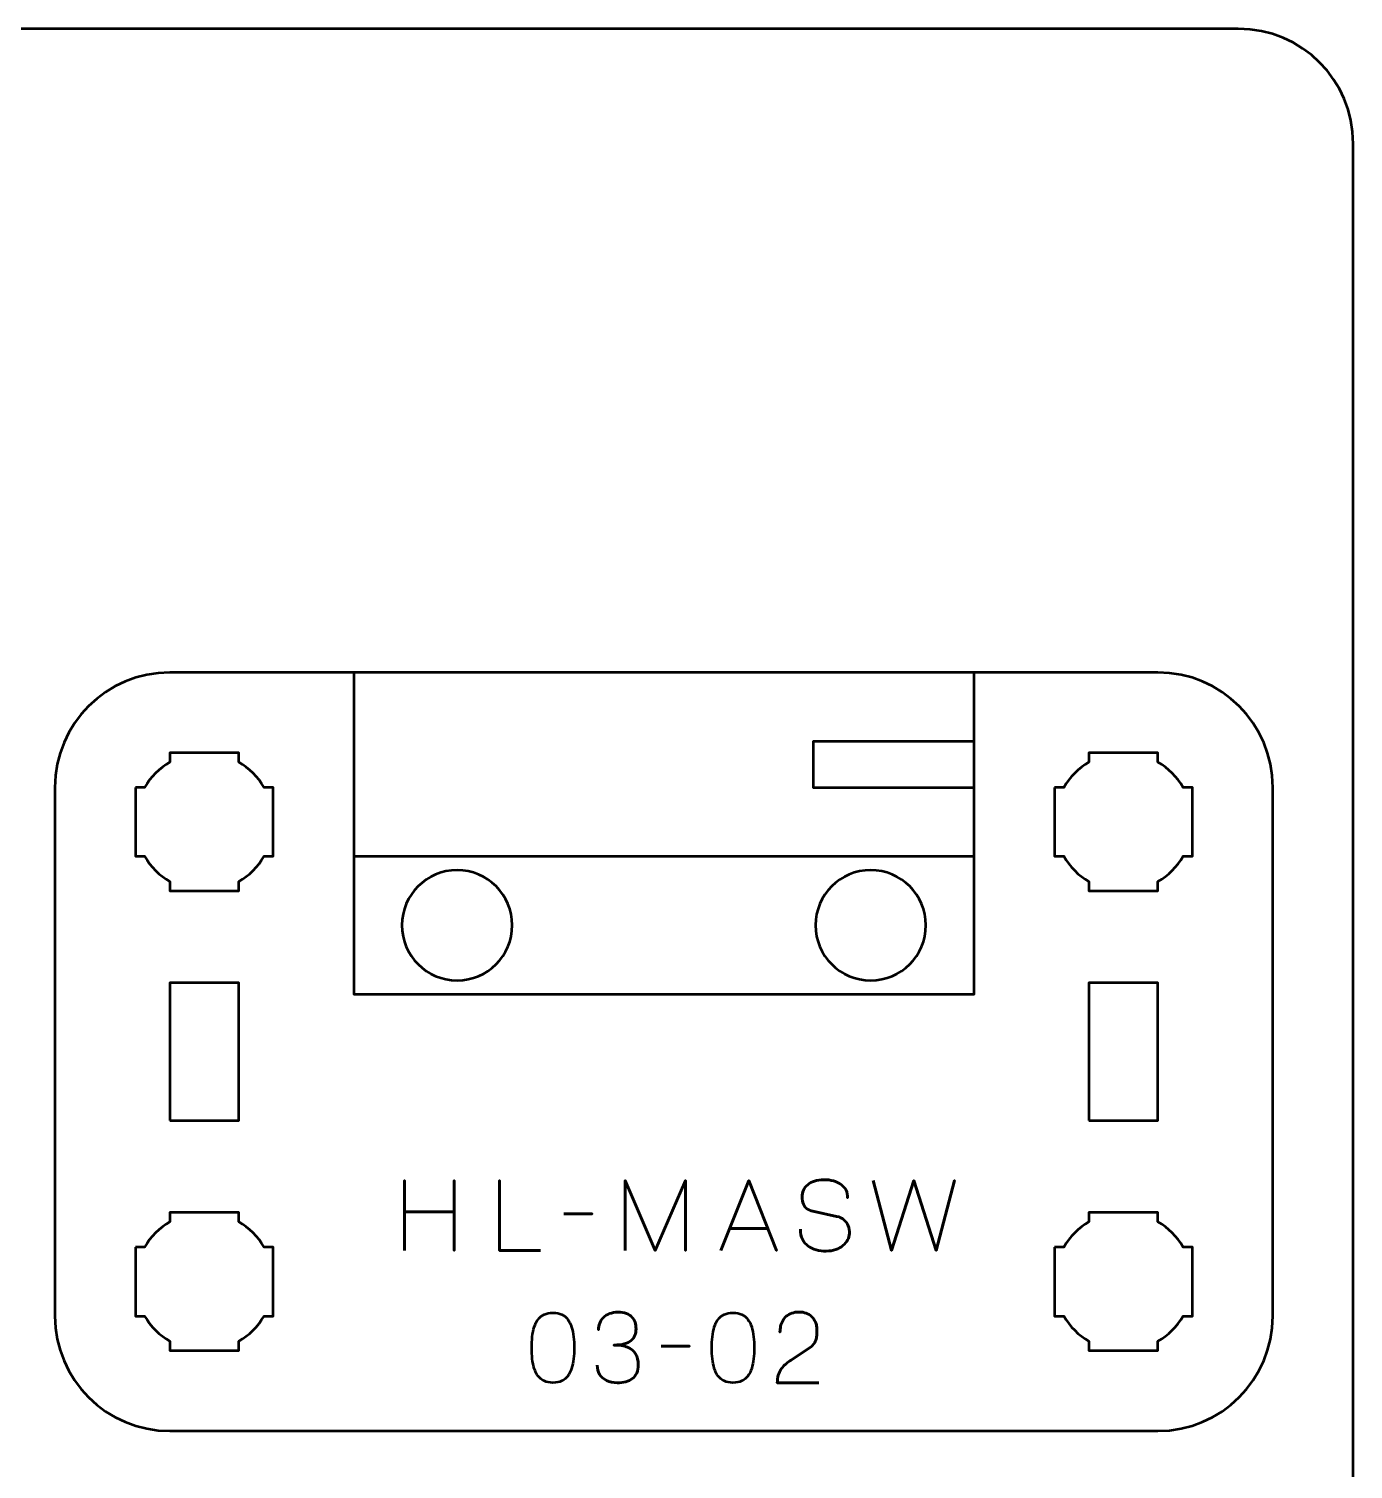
# Model space of a CAD drawing. Header units: centimetres. Extents: x -21 to 0, y -29.7 to 0.
# Drawn here: x -5.76 to 0, y -6.27 to 0 of the extents above; entities that cross this region are included whole.
import ezdxf

# ---------------------------------------------------------------- set-up
doc = ezdxf.new("R2010")
doc.units = ezdxf.units.CM
doc.header["$MEASUREMENT"] = 0
doc.layers.add('Layer 1', color=7, linetype='Continuous')

msp = doc.modelspace()

# ---------------------------------------------------------------- linework, layer by layer
at = {"layer": 'Layer 1', "lineweight": 53}
for points in [[(-5.15, -4.75), (-4.85, -4.75), (-4.85, -4.15), (-5.15, -4.15), (-5.15, -4.75)], [(-1.15, -4.75), (-0.85, -4.75), (-0.85, -4.15), (-1.15, -4.15), (-1.15, -4.75)]]:
    msp.add_lwpolyline(points, close=True, dxfattribs=at)
at = {"layer": 'Layer 1', "color": 1, "lineweight": 53}
msp.add_open_spline([(-21.00003, -29.19995), (-21.00003, -29.19995), (-21.00003, -2.89992), (-21.00003, -2.89992), (-21.00003, -2.89992), (-21.00003, -2.81709), (-20.93286, -2.74992), (-20.85003, -2.74992), (-20.85003, -2.74992), (-20.7672, -2.74992), (-20.70003, -2.68275), (-20.70003, -2.59992), (-20.70003, -2.59992), (-20.70003, -2.51709), (-20.7672, -2.44992), (-20.85003, -2.44992), (-20.85003, -2.44992), (-20.93286, -2.44992), (-21.00003, -2.38275), (-21.00003, -2.29992), (-21.00003, -2.29992), (-21.00003, -2.21709), (-20.93286, -2.14992), (-20.85003, -2.14992), (-20.85003, -2.14992), (-20.7672, -2.14992), (-20.70003, -2.08275), (-20.70003, -1.99992), (-20.70003, -1.99992), (-20.70003, -1.91709), (-20.7672, -1.84992), (-20.85003, -1.84992), (-20.85003, -1.84992), (-20.93286, -1.84992), (-21.00003, -1.78275), (-21.00003, -1.69992), (-21.00003, -1.69992), (-21.00003, -1.61709), (-20.93286, -1.54992), (-20.85003, -1.54992), (-20.85003, -1.54992), (-20.7672, -1.54992), (-20.70003, -1.48275), (-20.70003, -1.39992), (-20.70003, -1.39992), (-20.70003, -1.31709), (-20.7672, -1.24992), (-20.85003, -1.24992), (-20.85003, -1.24992), (-20.93286, -1.24992), (-21.00003, -1.18275), (-21.00003, -1.09992), (-21.00003, -1.09992), (-21.00003, -1.09992), (-21.00003, -0.49992), (-21.00003, -0.49992), (-21.00003, -0.49992), (-21.00003, -0.22295), (-20.77694, 0.00004), (-20.49994, 0.00004), (-20.49994, 0.00004), (-20.49994, 0.00004), (-0.50008, 0.00004), (-0.50008, 0.00004), (-0.50008, 0.00004), (-0.22294, 0.00004), (0.00002, -0.22295), (0.00002, -0.49992), (0.00002, -0.49992), (0.00002, -0.49992), (0.00002, -29.19995), (0.00002, -29.19995), (0.00002, -29.19995), (0.00002, -29.47695), (-0.22294, -29.70004), (-0.50008, -29.70004), (-0.50008, -29.70004), (-0.50008, -29.70004), (-20.49994, -29.70004), (-20.49994, -29.70004), (-20.49994, -29.70004), (-20.77694, -29.70004), (-21.00003, -29.47695), (-21.00003, -29.19995)], degree=3, knots=[0, 0, 0, 0, 0.047619, 0.047619, 0.047619, 0.047619, 0.0952381, 0.0952381, 0.0952381, 0.0952381, 0.1428571, 0.1428571, 0.1428571, 0.1428571, 0.1904762, 0.1904762, 0.1904762, 0.1904762, 0.2380952, 0.2380952, 0.2380952, 0.2380952, 0.2857143, 0.2857143, 0.2857143, 0.2857143, 0.3333333, 0.3333333, 0.3333333, 0.3333333, 0.3809524, 0.3809524, 0.3809524, 0.3809524, 0.4285714, 0.4285714, 0.4285714, 0.4285714, 0.4761905, 0.4761905, 0.4761905, 0.4761905, 0.5238095, 0.5238095, 0.5238095, 0.5238095, 0.5714286, 0.5714286, 0.5714286, 0.5714286, 0.6190476, 0.6190476, 0.6190476, 0.6190476, 0.6666667, 0.6666667, 0.6666667, 0.6666667, 0.7142857, 0.7142857, 0.7142857, 0.7142857, 0.7619048, 0.7619048, 0.7619048, 0.7619048, 0.8095238, 0.8095238, 0.8095238, 0.8095238, 0.8571429, 0.8571429, 0.8571429, 0.8571429, 0.9047619, 0.9047619, 0.9047619, 0.9047619, 0.952381, 0.952381, 0.952381, 0.952381, 1, 1, 1, 1], dxfattribs=at)
at = {"layer": 'Layer 1', "color": 3, "lineweight": 53}
msp.add_open_spline([(-5.65, -5.6), (-5.65, -5.6), (-5.65, -3.3), (-5.65, -3.3), (-5.65, -3.3), (-5.65, -3.02391), (-5.42609, -2.8), (-5.15, -2.8), (-5.15, -2.8), (-5.15, -2.8), (-0.85, -2.8), (-0.85, -2.8), (-0.85, -2.8), (-0.57391, -2.8), (-0.35, -3.02391), (-0.35, -3.3), (-0.35, -3.3), (-0.35, -3.3), (-0.35, -5.6), (-0.35, -5.6), (-0.35, -5.6), (-0.35, -5.87609), (-0.57391, -6.1), (-0.85, -6.1), (-0.85, -6.1), (-0.85, -6.1), (-5.15, -6.1), (-5.15, -6.1), (-5.15, -6.1), (-5.42609, -6.1), (-5.65, -5.87609), (-5.65, -5.6)], degree=3, knots=[0, 0, 0, 0, 0.125, 0.125, 0.125, 0.125, 0.25, 0.25, 0.25, 0.25, 0.375, 0.375, 0.375, 0.375, 0.5, 0.5, 0.5, 0.5, 0.625, 0.625, 0.625, 0.625, 0.75, 0.75, 0.75, 0.75, 0.875, 0.875, 0.875, 0.875, 1, 1, 1, 1], dxfattribs=at)
at = {"layer": 'Layer 1', "color": 5, "lineweight": 53}
for points, knots in [([(-1.65, -2.8), (-1.65, -2.8), (-1.65, -4.2), (-1.65, -4.2), (-1.65, -4.2), (-1.65, -4.2), (-4.35, -4.2), (-4.35, -4.2), (-4.35, -4.2), (-4.35, -4.2), (-4.35, -2.8), (-4.35, -2.8), (-4.35, -2.8), (-4.35, -2.8), (-1.65, -2.8), (-1.65, -2.8)], [0, 0, 0, 0, 0.25, 0.25, 0.25, 0.25, 0.5, 0.5, 0.5, 0.5, 0.75, 0.75, 0.75, 0.75, 1, 1, 1, 1]), ([(-1.65, -2.8), (-1.65, -2.8), (-1.65, -3.6), (-1.65, -3.6), (-1.65, -3.6), (-1.65, -3.6), (-4.35, -3.6), (-4.35, -3.6), (-4.35, -3.6), (-4.35, -3.6), (-4.35, -2.8), (-4.35, -2.8), (-4.35, -2.8), (-4.35, -2.8), (-1.65, -2.8), (-1.65, -2.8)], [0, 0, 0, 0, 0.25, 0.25, 0.25, 0.25, 0.5, 0.5, 0.5, 0.5, 0.75, 0.75, 0.75, 0.75, 1, 1, 1, 1]), ([(-1.65, -3.1), (-1.65, -3.1), (-1.65, -3.3), (-1.65, -3.3), (-1.65, -3.3), (-1.65, -3.3), (-2.35, -3.3), (-2.35, -3.3), (-2.35, -3.3), (-2.35, -3.3), (-2.35, -3.1), (-2.35, -3.1), (-2.35, -3.1), (-2.35, -3.1), (-1.65, -3.1), (-1.65, -3.1)], [0, 0, 0, 0, 0.25, 0.25, 0.25, 0.25, 0.5, 0.5, 0.5, 0.5, 0.75, 0.75, 0.75, 0.75, 1, 1, 1, 1]), ([(-4.12817, -5.31494), (-4.12817, -5.31494), (-4.12817, -5.14603), (-4.12817, -5.14603), (-4.12817, -5.14603), (-4.12817, -5.14603), (-3.9127, -5.14603), (-3.9127, -5.14603), (-3.9127, -5.14603), (-3.9127, -5.14603), (-3.9127, -5.31494), (-3.9127, -5.31494), (-3.9127, -5.31494), (-3.9127, -5.31494), (-3.9127, -5.01014), (-3.9127, -5.01014), (-3.9127, -5.01014), (-3.9127, -5.01014), (-3.9127, -5.14603), (-3.9127, -5.14603), (-3.9127, -5.14603), (-3.9127, -5.14603), (-4.12817, -5.14603), (-4.12817, -5.14603), (-4.12817, -5.14603), (-4.12817, -5.14603), (-4.12817, -5.01014), (-4.12817, -5.01014), (-4.12817, -5.01014), (-4.12817, -5.01014), (-4.12817, -5.31494), (-4.12817, -5.31494)], [0, 0, 0, 0, 0.125, 0.125, 0.125, 0.125, 0.25, 0.25, 0.25, 0.25, 0.375, 0.375, 0.375, 0.375, 0.5, 0.5, 0.5, 0.5, 0.625, 0.625, 0.625, 0.625, 0.75, 0.75, 0.75, 0.75, 0.875, 0.875, 0.875, 0.875, 1, 1, 1, 1]), ([(-3.53678, -5.31494), (-3.53678, -5.31494), (-3.715, -5.31494), (-3.715, -5.31494), (-3.715, -5.31494), (-3.715, -5.31494), (-3.715, -5.00972), (-3.715, -5.00972), (-3.715, -5.00972), (-3.715, -5.00972), (-3.715, -5.31494), (-3.715, -5.31494), (-3.715, -5.31494), (-3.715, -5.31494), (-3.53678, -5.31494), (-3.53678, -5.31494)], [0, 0, 0, 0, 0.25, 0.25, 0.25, 0.25, 0.5, 0.5, 0.5, 0.5, 0.75, 0.75, 0.75, 0.75, 1, 1, 1, 1]), ([(-3.16891, -5.31494), (-3.16891, -5.31494), (-3.16891, -5.00972), (-3.16891, -5.00972), (-3.16891, -5.00972), (-3.16891, -5.00972), (-3.03768, -5.31494), (-3.03768, -5.31494), (-3.03768, -5.31494), (-3.03768, -5.31494), (-2.90602, -5.00972), (-2.90602, -5.00972), (-2.90602, -5.00972), (-2.90602, -5.00972), (-2.90602, -5.31494), (-2.90602, -5.31494), (-2.90602, -5.31494), (-2.90602, -5.31494), (-2.90602, -5.00972), (-2.90602, -5.00972), (-2.90602, -5.00972), (-2.90602, -5.00972), (-3.03768, -5.31494), (-3.03768, -5.31494), (-3.03768, -5.31494), (-3.03768, -5.31494), (-3.16891, -5.00972), (-3.16891, -5.00972), (-3.16891, -5.00972), (-3.16891, -5.00972), (-3.16891, -5.31494), (-3.16891, -5.31494)], [0, 0, 0, 0, 0.125, 0.125, 0.125, 0.125, 0.25, 0.25, 0.25, 0.25, 0.375, 0.375, 0.375, 0.375, 0.5, 0.5, 0.5, 0.5, 0.625, 0.625, 0.625, 0.625, 0.75, 0.75, 0.75, 0.75, 0.875, 0.875, 0.875, 0.875, 1, 1, 1, 1]), ([(-2.75193, -5.31494), (-2.75193, -5.31494), (-2.63086, -5.00972), (-2.63086, -5.00972), (-2.63086, -5.00972), (-2.63086, -5.00972), (-2.50936, -5.31494), (-2.50936, -5.31494), (-2.50936, -5.31494), (-2.50936, -5.31494), (-2.63086, -5.00972), (-2.63086, -5.00972), (-2.63086, -5.00972), (-2.63086, -5.00972), (-2.75193, -5.31494), (-2.75193, -5.31494)], [0, 0, 0, 0, 0.25, 0.25, 0.25, 0.25, 0.5, 0.5, 0.5, 0.5, 0.75, 0.75, 0.75, 0.75, 1, 1, 1, 1]), ([(-2.40607, -5.22265), (-2.40593, -5.23952), (-2.40297, -5.25398), (-2.39704, -5.26605), (-2.39704, -5.26605), (-2.39118, -5.27804), (-2.383, -5.28785), (-2.3727, -5.29547), (-2.3727, -5.29547), (-2.36233, -5.30302), (-2.3504, -5.30859), (-2.33693, -5.31219), (-2.33693, -5.31219), (-2.32352, -5.31572), (-2.30913, -5.31748), (-2.29389, -5.31748), (-2.29389, -5.31748), (-2.27851, -5.31741), (-2.26468, -5.31515), (-2.25233, -5.31085), (-2.25233, -5.31085), (-2.24005, -5.30654), (-2.22954, -5.30076), (-2.22072, -5.29349), (-2.22072, -5.29349), (-2.21197, -5.28622), (-2.2052, -5.27811), (-2.2004, -5.26908), (-2.2004, -5.26908), (-2.1956, -5.26005), (-2.19306, -5.25081), (-2.19271, -5.24128), (-2.19271, -5.24128), (-2.19229, -5.22879), (-2.19412, -5.21736), (-2.19814, -5.20706), (-2.19814, -5.20706), (-2.20217, -5.19676), (-2.20838, -5.18815), (-2.21677, -5.1811), (-2.21677, -5.1811), (-2.2251, -5.17404), (-2.23561, -5.1691), (-2.24817, -5.16635), (-2.24817, -5.16635), (-2.24817, -5.16635), (-2.35188, -5.14391), (-2.35188, -5.14391), (-2.35188, -5.14391), (-2.36162, -5.14187), (-2.37002, -5.13841), (-2.37693, -5.13361), (-2.37693, -5.13361), (-2.38385, -5.12875), (-2.38921, -5.12204), (-2.39288, -5.11343), (-2.39288, -5.11343), (-2.39655, -5.1049), (-2.39845, -5.09403), (-2.39845, -5.08084), (-2.39845, -5.08084), (-2.39845, -5.07082), (-2.3964, -5.06137), (-2.39224, -5.05248), (-2.39224, -5.05248), (-2.38815, -5.04359), (-2.38208, -5.03575), (-2.37411, -5.02884), (-2.37411, -5.02884), (-2.36614, -5.022), (-2.35626, -5.01663), (-2.34455, -5.01275), (-2.34455, -5.01275), (-2.33276, -5.0088), (-2.31929, -5.00683), (-2.30405, -5.00676), (-2.30405, -5.00676), (-2.28874, -5.00676), (-2.2747, -5.00852), (-2.26186, -5.01205), (-2.26186, -5.01205), (-2.24909, -5.01558), (-2.23801, -5.02066), (-2.2287, -5.02743), (-2.2287, -5.02743), (-2.21938, -5.0342), (-2.21219, -5.04253), (-2.20725, -5.05226), (-2.20725, -5.05226), (-2.20231, -5.06207), (-2.19998, -5.07329), (-2.20033, -5.08592), (-2.20033, -5.08592), (-2.19998, -5.07329), (-2.20231, -5.06207), (-2.20725, -5.05226), (-2.20725, -5.05226), (-2.21219, -5.04253), (-2.21938, -5.0342), (-2.2287, -5.02743), (-2.2287, -5.02743), (-2.23801, -5.02066), (-2.24909, -5.01558), (-2.26186, -5.01205), (-2.26186, -5.01205), (-2.2747, -5.00852), (-2.28874, -5.00676), (-2.30405, -5.00676), (-2.30405, -5.00676), (-2.31929, -5.00683), (-2.33276, -5.0088), (-2.34455, -5.01275), (-2.34455, -5.01275), (-2.35626, -5.01663), (-2.36614, -5.022), (-2.37411, -5.02884), (-2.37411, -5.02884), (-2.38208, -5.03575), (-2.38815, -5.04359), (-2.39224, -5.05248), (-2.39224, -5.05248), (-2.3964, -5.06137), (-2.39845, -5.07082), (-2.39845, -5.08084), (-2.39845, -5.08084), (-2.39845, -5.09403), (-2.39662, -5.1049), (-2.39309, -5.11336), (-2.39309, -5.11336), (-2.38949, -5.1219), (-2.3842, -5.12853), (-2.37728, -5.1334), (-2.37728, -5.1334), (-2.37037, -5.1382), (-2.3619, -5.14173), (-2.35188, -5.14391), (-2.35188, -5.14391), (-2.35188, -5.14391), (-2.24817, -5.16635), (-2.24817, -5.16635), (-2.24817, -5.16635), (-2.23533, -5.1691), (-2.22474, -5.17404), (-2.21642, -5.1811), (-2.21642, -5.1811), (-2.20802, -5.18815), (-2.20188, -5.19676), (-2.19793, -5.20706), (-2.19793, -5.20706), (-2.19405, -5.21736), (-2.19229, -5.22879), (-2.19271, -5.24128), (-2.19271, -5.24128), (-2.19306, -5.25081), (-2.1956, -5.26005), (-2.2004, -5.26908), (-2.2004, -5.26908), (-2.2052, -5.27811), (-2.21197, -5.28622), (-2.22072, -5.29349), (-2.22072, -5.29349), (-2.22954, -5.30076), (-2.24005, -5.30654), (-2.25233, -5.31085), (-2.25233, -5.31085), (-2.26468, -5.31515), (-2.27851, -5.31741), (-2.29389, -5.31748), (-2.29389, -5.31748), (-2.30913, -5.31748), (-2.32352, -5.31572), (-2.33693, -5.31219), (-2.33693, -5.31219), (-2.3504, -5.30859), (-2.36233, -5.30302), (-2.3727, -5.29547), (-2.3727, -5.29547), (-2.383, -5.28785), (-2.39118, -5.27804), (-2.39704, -5.26605), (-2.39704, -5.26605), (-2.40297, -5.25398), (-2.40593, -5.23952), (-2.40607, -5.22265)], [0, 0, 0, 0, 0.0217391, 0.0217391, 0.0217391, 0.0217391, 0.0434783, 0.0434783, 0.0434783, 0.0434783, 0.0652174, 0.0652174, 0.0652174, 0.0652174, 0.0869565, 0.0869565, 0.0869565, 0.0869565, 0.1086957, 0.1086957, 0.1086957, 0.1086957, 0.1304348, 0.1304348, 0.1304348, 0.1304348, 0.1521739, 0.1521739, 0.1521739, 0.1521739, 0.173913, 0.173913, 0.173913, 0.173913, 0.1956522, 0.1956522, 0.1956522, 0.1956522, 0.2173913, 0.2173913, 0.2173913, 0.2173913, 0.2391304, 0.2391304, 0.2391304, 0.2391304, 0.2608696, 0.2608696, 0.2608696, 0.2608696, 0.2826087, 0.2826087, 0.2826087, 0.2826087, 0.3043478, 0.3043478, 0.3043478, 0.3043478, 0.326087, 0.326087, 0.326087, 0.326087, 0.3478261, 0.3478261, 0.3478261, 0.3478261, 0.3695652, 0.3695652, 0.3695652, 0.3695652, 0.3913043, 0.3913043, 0.3913043, 0.3913043, 0.4130435, 0.4130435, 0.4130435, 0.4130435, 0.4347826, 0.4347826, 0.4347826, 0.4347826, 0.4565217, 0.4565217, 0.4565217, 0.4565217, 0.4782609, 0.4782609, 0.4782609, 0.4782609, 0.5, 0.5, 0.5, 0.5, 0.5217391, 0.5217391, 0.5217391, 0.5217391, 0.5434783, 0.5434783, 0.5434783, 0.5434783, 0.5652174, 0.5652174, 0.5652174, 0.5652174, 0.5869565, 0.5869565, 0.5869565, 0.5869565, 0.6086957, 0.6086957, 0.6086957, 0.6086957, 0.6304348, 0.6304348, 0.6304348, 0.6304348, 0.6521739, 0.6521739, 0.6521739, 0.6521739, 0.673913, 0.673913, 0.673913, 0.673913, 0.6956522, 0.6956522, 0.6956522, 0.6956522, 0.7173913, 0.7173913, 0.7173913, 0.7173913, 0.7391304, 0.7391304, 0.7391304, 0.7391304, 0.7608696, 0.7608696, 0.7608696, 0.7608696, 0.7826087, 0.7826087, 0.7826087, 0.7826087, 0.8043478, 0.8043478, 0.8043478, 0.8043478, 0.826087, 0.826087, 0.826087, 0.826087, 0.8478261, 0.8478261, 0.8478261, 0.8478261, 0.8695652, 0.8695652, 0.8695652, 0.8695652, 0.8913043, 0.8913043, 0.8913043, 0.8913043, 0.9130435, 0.9130435, 0.9130435, 0.9130435, 0.9347826, 0.9347826, 0.9347826, 0.9347826, 0.9565217, 0.9565217, 0.9565217, 0.9565217, 0.9782609, 0.9782609, 0.9782609, 0.9782609, 1, 1, 1, 1]), ([(-2.08984, -5.00972), (-2.08984, -5.00972), (-2.00941, -5.31494), (-2.00941, -5.31494), (-2.00941, -5.31494), (-2.00941, -5.31494), (-1.91247, -5.00972), (-1.91247, -5.00972), (-1.91247, -5.00972), (-1.91247, -5.00972), (-1.81552, -5.31494), (-1.81552, -5.31494), (-1.81552, -5.31494), (-1.81552, -5.31494), (-1.73509, -5.00972), (-1.73509, -5.00972), (-1.73509, -5.00972), (-1.73509, -5.00972), (-1.81552, -5.31494), (-1.81552, -5.31494), (-1.81552, -5.31494), (-1.81552, -5.31494), (-1.91247, -5.00972), (-1.91247, -5.00972), (-1.91247, -5.00972), (-1.91247, -5.00972), (-2.00941, -5.31494), (-2.00941, -5.31494), (-2.00941, -5.31494), (-2.00941, -5.31494), (-2.08984, -5.00972), (-2.08984, -5.00972)], [0, 0, 0, 0, 0.125, 0.125, 0.125, 0.125, 0.25, 0.25, 0.25, 0.25, 0.375, 0.375, 0.375, 0.375, 0.5, 0.5, 0.5, 0.5, 0.625, 0.625, 0.625, 0.625, 0.75, 0.75, 0.75, 0.75, 0.875, 0.875, 0.875, 0.875, 1, 1, 1, 1]), ([(-3.43476, -5.15534), (-3.43476, -5.15534), (-3.31157, -5.15534), (-3.31157, -5.15534), (-3.31157, -5.15534), (-3.31157, -5.15534), (-3.43476, -5.15534), (-3.43476, -5.15534)], [0, 0, 0, 0, 0.5, 0.5, 0.5, 0.5, 1, 1, 1, 1]), ([(-2.71383, -5.21884), (-2.71383, -5.21884), (-2.54789, -5.21884), (-2.54789, -5.21884), (-2.54789, -5.21884), (-2.54789, -5.21884), (-2.71383, -5.21884), (-2.71383, -5.21884)], [0, 0, 0, 0, 0.5, 0.5, 0.5, 0.5, 1, 1, 1, 1]), ([(-3.4828, -5.89025), (-3.46799, -5.89018), (-3.45522, -5.88757), (-3.44456, -5.88249), (-3.44456, -5.88249), (-3.43398, -5.87741), (-3.42516, -5.87014), (-3.41811, -5.8609), (-3.41811, -5.8609), (-3.41112, -5.85159), (-3.40562, -5.84058), (-3.40153, -5.82788), (-3.40153, -5.82788), (-3.3975, -5.81518), (-3.39461, -5.80128), (-3.39299, -5.78604), (-3.39299, -5.78604), (-3.39129, -5.7708), (-3.39045, -5.75478), (-3.39052, -5.73785), (-3.39052, -5.73785), (-3.39045, -5.72099), (-3.39129, -5.70497), (-3.39299, -5.6898), (-3.39299, -5.6898), (-3.39461, -5.67463), (-3.3975, -5.66066), (-3.40153, -5.64796), (-3.40153, -5.64796), (-3.40562, -5.63533), (-3.41112, -5.62433), (-3.41811, -5.61494), (-3.41811, -5.61494), (-3.42516, -5.60563), (-3.43398, -5.59836), (-3.44456, -5.59328), (-3.44456, -5.59328), (-3.45522, -5.58813), (-3.46799, -5.58552), (-3.4828, -5.58545), (-3.4828, -5.58545), (-3.49762, -5.58552), (-3.51039, -5.58813), (-3.52105, -5.59328), (-3.52105, -5.59328), (-3.53163, -5.59836), (-3.54045, -5.60563), (-3.5475, -5.61494), (-3.5475, -5.61494), (-3.55449, -5.62433), (-3.55999, -5.63533), (-3.56408, -5.64796), (-3.56408, -5.64796), (-3.56811, -5.66066), (-3.571, -5.67463), (-3.57262, -5.6898), (-3.57262, -5.6898), (-3.57431, -5.70497), (-3.57516, -5.72099), (-3.57509, -5.73785), (-3.57509, -5.73785), (-3.57516, -5.75478), (-3.57431, -5.7708), (-3.57262, -5.78604), (-3.57262, -5.78604), (-3.571, -5.80128), (-3.56811, -5.81518), (-3.56408, -5.82788), (-3.56408, -5.82788), (-3.55999, -5.84058), (-3.55449, -5.85159), (-3.5475, -5.8609), (-3.5475, -5.8609), (-3.54045, -5.87014), (-3.53163, -5.87741), (-3.52105, -5.88249), (-3.52105, -5.88249), (-3.51039, -5.88757), (-3.49762, -5.89018), (-3.4828, -5.89025)], [0, 0, 0, 0, 0.05, 0.05, 0.05, 0.05, 0.1, 0.1, 0.1, 0.1, 0.15, 0.15, 0.15, 0.15, 0.2, 0.2, 0.2, 0.2, 0.25, 0.25, 0.25, 0.25, 0.3, 0.3, 0.3, 0.3, 0.35, 0.35, 0.35, 0.35, 0.4, 0.4, 0.4, 0.4, 0.45, 0.45, 0.45, 0.45, 0.5, 0.5, 0.5, 0.5, 0.55, 0.55, 0.55, 0.55, 0.6, 0.6, 0.6, 0.6, 0.65, 0.65, 0.65, 0.65, 0.7, 0.7, 0.7, 0.7, 0.75, 0.75, 0.75, 0.75, 0.8, 0.8, 0.8, 0.8, 0.85, 0.85, 0.85, 0.85, 0.9, 0.9, 0.9, 0.9, 0.95, 0.95, 0.95, 0.95, 1, 1, 1, 1]), ([(-3.4828, -5.89025), (-3.46799, -5.89018), (-3.45522, -5.88757), (-3.44456, -5.88249), (-3.44456, -5.88249), (-3.43398, -5.87741), (-3.42516, -5.87014), (-3.41811, -5.8609), (-3.41811, -5.8609), (-3.41112, -5.85159), (-3.40562, -5.84058), (-3.40153, -5.82788), (-3.40153, -5.82788), (-3.3975, -5.81518), (-3.39461, -5.80128), (-3.39299, -5.78604), (-3.39299, -5.78604), (-3.39129, -5.7708), (-3.39045, -5.75478), (-3.39052, -5.73785), (-3.39052, -5.73785), (-3.39045, -5.72099), (-3.39129, -5.70497), (-3.39299, -5.6898), (-3.39299, -5.6898), (-3.39461, -5.67463), (-3.3975, -5.66066), (-3.40153, -5.64796), (-3.40153, -5.64796), (-3.40562, -5.63533), (-3.41112, -5.62433), (-3.41811, -5.61494), (-3.41811, -5.61494), (-3.42516, -5.60563), (-3.43398, -5.59836), (-3.44456, -5.59328), (-3.44456, -5.59328), (-3.45522, -5.58813), (-3.46799, -5.58552), (-3.4828, -5.58545), (-3.4828, -5.58545), (-3.49762, -5.58552), (-3.51039, -5.58813), (-3.52105, -5.59328), (-3.52105, -5.59328), (-3.53163, -5.59836), (-3.54045, -5.60563), (-3.5475, -5.61494), (-3.5475, -5.61494), (-3.55449, -5.62433), (-3.55999, -5.63533), (-3.56408, -5.64796), (-3.56408, -5.64796), (-3.56811, -5.66066), (-3.571, -5.67463), (-3.57262, -5.6898), (-3.57262, -5.6898), (-3.57431, -5.70497), (-3.57516, -5.72099), (-3.57509, -5.73785), (-3.57509, -5.73785), (-3.57516, -5.75478), (-3.57431, -5.7708), (-3.57262, -5.78604), (-3.57262, -5.78604), (-3.571, -5.80128), (-3.56811, -5.81518), (-3.56408, -5.82788), (-3.56408, -5.82788), (-3.55999, -5.84058), (-3.55449, -5.85159), (-3.5475, -5.8609), (-3.5475, -5.8609), (-3.54045, -5.87014), (-3.53163, -5.87741), (-3.52105, -5.88249), (-3.52105, -5.88249), (-3.51039, -5.88757), (-3.49762, -5.89018), (-3.4828, -5.89025)], [0, 0, 0, 0, 0.05, 0.05, 0.05, 0.05, 0.1, 0.1, 0.1, 0.1, 0.15, 0.15, 0.15, 0.15, 0.2, 0.2, 0.2, 0.2, 0.25, 0.25, 0.25, 0.25, 0.3, 0.3, 0.3, 0.3, 0.35, 0.35, 0.35, 0.35, 0.4, 0.4, 0.4, 0.4, 0.45, 0.45, 0.45, 0.45, 0.5, 0.5, 0.5, 0.5, 0.55, 0.55, 0.55, 0.55, 0.6, 0.6, 0.6, 0.6, 0.65, 0.65, 0.65, 0.65, 0.7, 0.7, 0.7, 0.7, 0.75, 0.75, 0.75, 0.75, 0.8, 0.8, 0.8, 0.8, 0.85, 0.85, 0.85, 0.85, 0.9, 0.9, 0.9, 0.9, 0.95, 0.95, 0.95, 0.95, 1, 1, 1, 1]), ([(-3.29019, -5.81363), (-3.29012, -5.82887), (-3.28659, -5.84213), (-3.27961, -5.85363), (-3.27961, -5.85363), (-3.27262, -5.86506), (-3.26267, -5.87402), (-3.24969, -5.88044), (-3.24969, -5.88044), (-3.23671, -5.88686), (-3.22112, -5.89011), (-3.20298, -5.89025), (-3.20298, -5.89025), (-3.18937, -5.89025), (-3.17702, -5.88884), (-3.1658, -5.88588), (-3.1658, -5.88588), (-3.15465, -5.88291), (-3.14506, -5.87833), (-3.13694, -5.87205), (-3.13694, -5.87205), (-3.12883, -5.86577), (-3.12262, -5.85765), (-3.11818, -5.84778), (-3.11818, -5.84778), (-3.1138, -5.83783), (-3.11162, -5.8259), (-3.11155, -5.81193), (-3.11155, -5.81193), (-3.11147, -5.79331), (-3.11528, -5.77757), (-3.12283, -5.7648), (-3.12283, -5.7648), (-3.13038, -5.75203), (-3.1421, -5.74244), (-3.15783, -5.73588), (-3.15783, -5.73588), (-3.17356, -5.72931), (-3.19374, -5.726), (-3.21822, -5.726), (-3.21822, -5.726), (-3.19995, -5.72607), (-3.18464, -5.72438), (-3.17215, -5.72092), (-3.17215, -5.72092), (-3.15973, -5.71746), (-3.14979, -5.71259), (-3.14231, -5.70624), (-3.14231, -5.70624), (-3.13483, -5.69996), (-3.1294, -5.69248), (-3.12615, -5.68388), (-3.12615, -5.68388), (-3.12283, -5.67534), (-3.12121, -5.66596), (-3.12128, -5.65573), (-3.12128, -5.65573), (-3.12121, -5.64549), (-3.12262, -5.63604), (-3.12544, -5.62729), (-3.12544, -5.62729), (-3.1282, -5.61854), (-3.13271, -5.61085), (-3.13885, -5.60429), (-3.13885, -5.60429), (-3.14499, -5.59773), (-3.1531, -5.59258), (-3.16305, -5.58891), (-3.16305, -5.58891), (-3.17307, -5.58524), (-3.18528, -5.58341), (-3.1996, -5.58334), (-3.1996, -5.58334), (-3.21385, -5.58341), (-3.22634, -5.58552), (-3.23692, -5.58962), (-3.23692, -5.58962), (-3.24758, -5.59371), (-3.25632, -5.59928), (-3.26338, -5.60641), (-3.26338, -5.60641), (-3.27036, -5.61353), (-3.27559, -5.62165), (-3.27904, -5.63082), (-3.27904, -5.63082), (-3.28257, -5.63999), (-3.28426, -5.64973), (-3.28426, -5.65996), (-3.28426, -5.65996), (-3.28426, -5.64973), (-3.28257, -5.63999), (-3.27904, -5.63082), (-3.27904, -5.63082), (-3.27559, -5.62165), (-3.27036, -5.61353), (-3.26338, -5.60641), (-3.26338, -5.60641), (-3.25632, -5.59928), (-3.24758, -5.59371), (-3.23692, -5.58962), (-3.23692, -5.58962), (-3.22634, -5.58552), (-3.21385, -5.58341), (-3.1996, -5.58334), (-3.1996, -5.58334), (-3.18528, -5.58341), (-3.17307, -5.58524), (-3.16305, -5.58891), (-3.16305, -5.58891), (-3.1531, -5.59258), (-3.14499, -5.59773), (-3.13885, -5.60429), (-3.13885, -5.60429), (-3.13271, -5.61085), (-3.1282, -5.61854), (-3.12544, -5.62729), (-3.12544, -5.62729), (-3.12262, -5.63604), (-3.12121, -5.64549), (-3.12128, -5.65573), (-3.12128, -5.65573), (-3.12121, -5.66596), (-3.12283, -5.67534), (-3.12615, -5.68388), (-3.12615, -5.68388), (-3.1294, -5.69248), (-3.13483, -5.69996), (-3.14231, -5.70624), (-3.14231, -5.70624), (-3.14979, -5.71259), (-3.15973, -5.71746), (-3.17215, -5.72092), (-3.17215, -5.72092), (-3.18464, -5.72438), (-3.19995, -5.72607), (-3.21822, -5.726), (-3.21822, -5.726), (-3.19374, -5.726), (-3.17356, -5.72931), (-3.15783, -5.73588), (-3.15783, -5.73588), (-3.1421, -5.74244), (-3.13038, -5.75203), (-3.12283, -5.7648), (-3.12283, -5.7648), (-3.11528, -5.77757), (-3.11147, -5.79331), (-3.11155, -5.81193), (-3.11155, -5.81193), (-3.11162, -5.8259), (-3.1138, -5.83783), (-3.11818, -5.84778), (-3.11818, -5.84778), (-3.12262, -5.85765), (-3.12883, -5.86577), (-3.13694, -5.87205), (-3.13694, -5.87205), (-3.14506, -5.87833), (-3.15465, -5.88291), (-3.1658, -5.88588), (-3.1658, -5.88588), (-3.17702, -5.88884), (-3.18937, -5.89025), (-3.20298, -5.89025), (-3.20298, -5.89025), (-3.22112, -5.89011), (-3.23671, -5.88686), (-3.24969, -5.88044), (-3.24969, -5.88044), (-3.26267, -5.87402), (-3.27262, -5.86506), (-3.27961, -5.85363), (-3.27961, -5.85363), (-3.28659, -5.84213), (-3.29012, -5.82887), (-3.29019, -5.81363)], [0, 0, 0, 0, 0.0227273, 0.0227273, 0.0227273, 0.0227273, 0.0454545, 0.0454545, 0.0454545, 0.0454545, 0.0681818, 0.0681818, 0.0681818, 0.0681818, 0.0909091, 0.0909091, 0.0909091, 0.0909091, 0.1136364, 0.1136364, 0.1136364, 0.1136364, 0.1363636, 0.1363636, 0.1363636, 0.1363636, 0.1590909, 0.1590909, 0.1590909, 0.1590909, 0.1818182, 0.1818182, 0.1818182, 0.1818182, 0.2045455, 0.2045455, 0.2045455, 0.2045455, 0.2272727, 0.2272727, 0.2272727, 0.2272727, 0.25, 0.25, 0.25, 0.25, 0.2727273, 0.2727273, 0.2727273, 0.2727273, 0.2954545, 0.2954545, 0.2954545, 0.2954545, 0.3181818, 0.3181818, 0.3181818, 0.3181818, 0.3409091, 0.3409091, 0.3409091, 0.3409091, 0.3636364, 0.3636364, 0.3636364, 0.3636364, 0.3863636, 0.3863636, 0.3863636, 0.3863636, 0.4090909, 0.4090909, 0.4090909, 0.4090909, 0.4318182, 0.4318182, 0.4318182, 0.4318182, 0.4545455, 0.4545455, 0.4545455, 0.4545455, 0.4772727, 0.4772727, 0.4772727, 0.4772727, 0.5, 0.5, 0.5, 0.5, 0.5227273, 0.5227273, 0.5227273, 0.5227273, 0.5454545, 0.5454545, 0.5454545, 0.5454545, 0.5681818, 0.5681818, 0.5681818, 0.5681818, 0.5909091, 0.5909091, 0.5909091, 0.5909091, 0.6136364, 0.6136364, 0.6136364, 0.6136364, 0.6363636, 0.6363636, 0.6363636, 0.6363636, 0.6590909, 0.6590909, 0.6590909, 0.6590909, 0.6818182, 0.6818182, 0.6818182, 0.6818182, 0.7045455, 0.7045455, 0.7045455, 0.7045455, 0.7272727, 0.7272727, 0.7272727, 0.7272727, 0.75, 0.75, 0.75, 0.75, 0.7727273, 0.7727273, 0.7727273, 0.7727273, 0.7954545, 0.7954545, 0.7954545, 0.7954545, 0.8181818, 0.8181818, 0.8181818, 0.8181818, 0.8409091, 0.8409091, 0.8409091, 0.8409091, 0.8636364, 0.8636364, 0.8636364, 0.8636364, 0.8863636, 0.8863636, 0.8863636, 0.8863636, 0.9090909, 0.9090909, 0.9090909, 0.9090909, 0.9318182, 0.9318182, 0.9318182, 0.9318182, 0.9545455, 0.9545455, 0.9545455, 0.9545455, 0.9772727, 0.9772727, 0.9772727, 0.9772727, 1, 1, 1, 1]), ([(-2.69922, -5.89025), (-2.68441, -5.89018), (-2.67164, -5.88757), (-2.66098, -5.88249), (-2.66098, -5.88249), (-2.6504, -5.87741), (-2.64158, -5.87014), (-2.63453, -5.8609), (-2.63453, -5.8609), (-2.62754, -5.85159), (-2.62204, -5.84058), (-2.61795, -5.82788), (-2.61795, -5.82788), (-2.61392, -5.81518), (-2.61103, -5.80128), (-2.60941, -5.78604), (-2.60941, -5.78604), (-2.60771, -5.7708), (-2.60687, -5.75478), (-2.60694, -5.73785), (-2.60694, -5.73785), (-2.60687, -5.72099), (-2.60771, -5.70497), (-2.60941, -5.6898), (-2.60941, -5.6898), (-2.61103, -5.67463), (-2.61392, -5.66066), (-2.61795, -5.64796), (-2.61795, -5.64796), (-2.62204, -5.63533), (-2.62754, -5.62433), (-2.63453, -5.61494), (-2.63453, -5.61494), (-2.64158, -5.60563), (-2.6504, -5.59836), (-2.66098, -5.59328), (-2.66098, -5.59328), (-2.67164, -5.58813), (-2.68441, -5.58552), (-2.69922, -5.58545), (-2.69922, -5.58545), (-2.71404, -5.58552), (-2.72681, -5.58813), (-2.73747, -5.59328), (-2.73747, -5.59328), (-2.74805, -5.59836), (-2.75687, -5.60563), (-2.76392, -5.61494), (-2.76392, -5.61494), (-2.77091, -5.62433), (-2.77641, -5.63533), (-2.7805, -5.64796), (-2.7805, -5.64796), (-2.78453, -5.66066), (-2.78742, -5.67463), (-2.78904, -5.6898), (-2.78904, -5.6898), (-2.79073, -5.70497), (-2.79158, -5.72099), (-2.79151, -5.73785), (-2.79151, -5.73785), (-2.79158, -5.75478), (-2.79073, -5.7708), (-2.78904, -5.78604), (-2.78904, -5.78604), (-2.78742, -5.80128), (-2.78453, -5.81518), (-2.7805, -5.82788), (-2.7805, -5.82788), (-2.77641, -5.84058), (-2.77091, -5.85159), (-2.76392, -5.8609), (-2.76392, -5.8609), (-2.75687, -5.87014), (-2.74805, -5.87741), (-2.73747, -5.88249), (-2.73747, -5.88249), (-2.72681, -5.88757), (-2.71404, -5.89018), (-2.69922, -5.89025)], [0, 0, 0, 0, 0.05, 0.05, 0.05, 0.05, 0.1, 0.1, 0.1, 0.1, 0.15, 0.15, 0.15, 0.15, 0.2, 0.2, 0.2, 0.2, 0.25, 0.25, 0.25, 0.25, 0.3, 0.3, 0.3, 0.3, 0.35, 0.35, 0.35, 0.35, 0.4, 0.4, 0.4, 0.4, 0.45, 0.45, 0.45, 0.45, 0.5, 0.5, 0.5, 0.5, 0.55, 0.55, 0.55, 0.55, 0.6, 0.6, 0.6, 0.6, 0.65, 0.65, 0.65, 0.65, 0.7, 0.7, 0.7, 0.7, 0.75, 0.75, 0.75, 0.75, 0.8, 0.8, 0.8, 0.8, 0.85, 0.85, 0.85, 0.85, 0.9, 0.9, 0.9, 0.9, 0.95, 0.95, 0.95, 0.95, 1, 1, 1, 1]), ([(-2.69922, -5.89025), (-2.68441, -5.89018), (-2.67164, -5.88757), (-2.66098, -5.88249), (-2.66098, -5.88249), (-2.6504, -5.87741), (-2.64158, -5.87014), (-2.63453, -5.8609), (-2.63453, -5.8609), (-2.62754, -5.85159), (-2.62204, -5.84058), (-2.61795, -5.82788), (-2.61795, -5.82788), (-2.61392, -5.81518), (-2.61103, -5.80128), (-2.60941, -5.78604), (-2.60941, -5.78604), (-2.60771, -5.7708), (-2.60687, -5.75478), (-2.60694, -5.73785), (-2.60694, -5.73785), (-2.60687, -5.72099), (-2.60771, -5.70497), (-2.60941, -5.6898), (-2.60941, -5.6898), (-2.61103, -5.67463), (-2.61392, -5.66066), (-2.61795, -5.64796), (-2.61795, -5.64796), (-2.62204, -5.63533), (-2.62754, -5.62433), (-2.63453, -5.61494), (-2.63453, -5.61494), (-2.64158, -5.60563), (-2.6504, -5.59836), (-2.66098, -5.59328), (-2.66098, -5.59328), (-2.67164, -5.58813), (-2.68441, -5.58552), (-2.69922, -5.58545), (-2.69922, -5.58545), (-2.71404, -5.58552), (-2.72681, -5.58813), (-2.73747, -5.59328), (-2.73747, -5.59328), (-2.74805, -5.59836), (-2.75687, -5.60563), (-2.76392, -5.61494), (-2.76392, -5.61494), (-2.77091, -5.62433), (-2.77641, -5.63533), (-2.7805, -5.64796), (-2.7805, -5.64796), (-2.78453, -5.66066), (-2.78742, -5.67463), (-2.78904, -5.6898), (-2.78904, -5.6898), (-2.79073, -5.70497), (-2.79158, -5.72099), (-2.79151, -5.73785), (-2.79151, -5.73785), (-2.79158, -5.75478), (-2.79073, -5.7708), (-2.78904, -5.78604), (-2.78904, -5.78604), (-2.78742, -5.80128), (-2.78453, -5.81518), (-2.7805, -5.82788), (-2.7805, -5.82788), (-2.77641, -5.84058), (-2.77091, -5.85159), (-2.76392, -5.8609), (-2.76392, -5.8609), (-2.75687, -5.87014), (-2.74805, -5.87741), (-2.73747, -5.88249), (-2.73747, -5.88249), (-2.72681, -5.88757), (-2.71404, -5.89018), (-2.69922, -5.89025)], [0, 0, 0, 0, 0.05, 0.05, 0.05, 0.05, 0.1, 0.1, 0.1, 0.1, 0.15, 0.15, 0.15, 0.15, 0.2, 0.2, 0.2, 0.2, 0.25, 0.25, 0.25, 0.25, 0.3, 0.3, 0.3, 0.3, 0.35, 0.35, 0.35, 0.35, 0.4, 0.4, 0.4, 0.4, 0.45, 0.45, 0.45, 0.45, 0.5, 0.5, 0.5, 0.5, 0.55, 0.55, 0.55, 0.55, 0.6, 0.6, 0.6, 0.6, 0.65, 0.65, 0.65, 0.65, 0.7, 0.7, 0.7, 0.7, 0.75, 0.75, 0.75, 0.75, 0.8, 0.8, 0.8, 0.8, 0.85, 0.85, 0.85, 0.85, 0.9, 0.9, 0.9, 0.9, 0.95, 0.95, 0.95, 0.95, 1, 1, 1, 1]), ([(-2.325, -5.89025), (-2.325, -5.89025), (-2.50661, -5.89025), (-2.50661, -5.89025), (-2.50661, -5.89025), (-2.50626, -5.87797), (-2.50471, -5.86711), (-2.50209, -5.85779), (-2.50209, -5.85779), (-2.49941, -5.84848), (-2.49582, -5.8403), (-2.49137, -5.83324), (-2.49137, -5.83324), (-2.48685, -5.82619), (-2.4817, -5.81991), (-2.47585, -5.8144), (-2.47585, -5.8144), (-2.46999, -5.80883), (-2.46371, -5.80375), (-2.45694, -5.79895), (-2.45694, -5.79895), (-2.45017, -5.79422), (-2.44318, -5.7895), (-2.43591, -5.78484), (-2.43591, -5.78484), (-2.43591, -5.78484), (-2.36352, -5.73658), (-2.36352, -5.73658), (-2.36352, -5.73658), (-2.35612, -5.73136), (-2.35033, -5.72565), (-2.34624, -5.71951), (-2.34624, -5.71951), (-2.34208, -5.71337), (-2.33918, -5.70688), (-2.33742, -5.70003), (-2.33742, -5.70003), (-2.33573, -5.69326), (-2.33467, -5.68628), (-2.33432, -5.67922), (-2.33432, -5.67922), (-2.33396, -5.67209), (-2.33382, -5.66497), (-2.33389, -5.65784), (-2.33389, -5.65784), (-2.33389, -5.65199), (-2.33467, -5.64571), (-2.33622, -5.63893), (-2.33622, -5.63893), (-2.33784, -5.63223), (-2.34038, -5.62553), (-2.34398, -5.6189), (-2.34398, -5.6189), (-2.34758, -5.61226), (-2.35238, -5.6062), (-2.35837, -5.60069), (-2.35837, -5.60069), (-2.36437, -5.59526), (-2.37178, -5.59089), (-2.3806, -5.58757), (-2.3806, -5.58757), (-2.38942, -5.58425), (-2.39979, -5.58256), (-2.41178, -5.58249), (-2.41178, -5.58249), (-2.42385, -5.58256), (-2.4345, -5.58425), (-2.44368, -5.5875), (-2.44368, -5.5875), (-2.45285, -5.59074), (-2.46068, -5.59526), (-2.46717, -5.60097), (-2.46717, -5.60097), (-2.47366, -5.60669), (-2.47888, -5.61332), (-2.48297, -5.62073), (-2.48297, -5.62073), (-2.48707, -5.62814), (-2.49003, -5.63604), (-2.49193, -5.64437), (-2.49193, -5.64437), (-2.49384, -5.65269), (-2.49476, -5.66116), (-2.49476, -5.6697), (-2.49476, -5.6697), (-2.49476, -5.66116), (-2.49384, -5.65269), (-2.49193, -5.64437), (-2.49193, -5.64437), (-2.49003, -5.63604), (-2.48707, -5.62814), (-2.48297, -5.62073), (-2.48297, -5.62073), (-2.47888, -5.61332), (-2.47366, -5.60669), (-2.46717, -5.60097), (-2.46717, -5.60097), (-2.46068, -5.59526), (-2.45285, -5.59074), (-2.44368, -5.5875), (-2.44368, -5.5875), (-2.4345, -5.58425), (-2.42385, -5.58256), (-2.41178, -5.58249), (-2.41178, -5.58249), (-2.39979, -5.58256), (-2.38942, -5.58425), (-2.3806, -5.58757), (-2.3806, -5.58757), (-2.37178, -5.59089), (-2.36437, -5.59526), (-2.35837, -5.60069), (-2.35837, -5.60069), (-2.35238, -5.6062), (-2.34758, -5.61226), (-2.34398, -5.6189), (-2.34398, -5.6189), (-2.34038, -5.62553), (-2.33784, -5.63223), (-2.33622, -5.63893), (-2.33622, -5.63893), (-2.33467, -5.64571), (-2.33389, -5.65199), (-2.33389, -5.65784), (-2.33389, -5.65784), (-2.33382, -5.66497), (-2.33396, -5.67209), (-2.33432, -5.67922), (-2.33432, -5.67922), (-2.33467, -5.68628), (-2.33573, -5.69326), (-2.33742, -5.70003), (-2.33742, -5.70003), (-2.33918, -5.70688), (-2.34208, -5.71337), (-2.34624, -5.71951), (-2.34624, -5.71951), (-2.35033, -5.72565), (-2.35612, -5.73136), (-2.36352, -5.73658), (-2.36352, -5.73658), (-2.36352, -5.73658), (-2.43591, -5.78484), (-2.43591, -5.78484), (-2.43591, -5.78484), (-2.44318, -5.7895), (-2.45017, -5.79422), (-2.45694, -5.79895), (-2.45694, -5.79895), (-2.46371, -5.80375), (-2.46999, -5.80883), (-2.47585, -5.8144), (-2.47585, -5.8144), (-2.4817, -5.81991), (-2.48685, -5.82619), (-2.49137, -5.83324), (-2.49137, -5.83324), (-2.49582, -5.8403), (-2.49941, -5.84848), (-2.50209, -5.85779), (-2.50209, -5.85779), (-2.50471, -5.86711), (-2.50626, -5.87797), (-2.50661, -5.89025), (-2.50661, -5.89025), (-2.50661, -5.89025), (-2.325, -5.89025), (-2.325, -5.89025)], [0, 0, 0, 0, 0.0238095, 0.0238095, 0.0238095, 0.0238095, 0.047619, 0.047619, 0.047619, 0.047619, 0.0714286, 0.0714286, 0.0714286, 0.0714286, 0.0952381, 0.0952381, 0.0952381, 0.0952381, 0.1190476, 0.1190476, 0.1190476, 0.1190476, 0.1428571, 0.1428571, 0.1428571, 0.1428571, 0.1666667, 0.1666667, 0.1666667, 0.1666667, 0.1904762, 0.1904762, 0.1904762, 0.1904762, 0.2142857, 0.2142857, 0.2142857, 0.2142857, 0.2380952, 0.2380952, 0.2380952, 0.2380952, 0.2619048, 0.2619048, 0.2619048, 0.2619048, 0.2857143, 0.2857143, 0.2857143, 0.2857143, 0.3095238, 0.3095238, 0.3095238, 0.3095238, 0.3333333, 0.3333333, 0.3333333, 0.3333333, 0.3571429, 0.3571429, 0.3571429, 0.3571429, 0.3809524, 0.3809524, 0.3809524, 0.3809524, 0.4047619, 0.4047619, 0.4047619, 0.4047619, 0.4285714, 0.4285714, 0.4285714, 0.4285714, 0.452381, 0.452381, 0.452381, 0.452381, 0.4761905, 0.4761905, 0.4761905, 0.4761905, 0.5, 0.5, 0.5, 0.5, 0.5238095, 0.5238095, 0.5238095, 0.5238095, 0.547619, 0.547619, 0.547619, 0.547619, 0.5714286, 0.5714286, 0.5714286, 0.5714286, 0.5952381, 0.5952381, 0.5952381, 0.5952381, 0.6190476, 0.6190476, 0.6190476, 0.6190476, 0.6428571, 0.6428571, 0.6428571, 0.6428571, 0.6666667, 0.6666667, 0.6666667, 0.6666667, 0.6904762, 0.6904762, 0.6904762, 0.6904762, 0.7142857, 0.7142857, 0.7142857, 0.7142857, 0.7380952, 0.7380952, 0.7380952, 0.7380952, 0.7619048, 0.7619048, 0.7619048, 0.7619048, 0.7857143, 0.7857143, 0.7857143, 0.7857143, 0.8095238, 0.8095238, 0.8095238, 0.8095238, 0.8333333, 0.8333333, 0.8333333, 0.8333333, 0.8571429, 0.8571429, 0.8571429, 0.8571429, 0.8809524, 0.8809524, 0.8809524, 0.8809524, 0.9047619, 0.9047619, 0.9047619, 0.9047619, 0.9285714, 0.9285714, 0.9285714, 0.9285714, 0.952381, 0.952381, 0.952381, 0.952381, 0.9761905, 0.9761905, 0.9761905, 0.9761905, 1, 1, 1, 1]), ([(-3.01164, -5.73065), (-3.01164, -5.73065), (-2.88845, -5.73065), (-2.88845, -5.73065), (-2.88845, -5.73065), (-2.88845, -5.73065), (-3.01164, -5.73065), (-3.01164, -5.73065)], [0, 0, 0, 0, 0.5, 0.5, 0.5, 0.5, 1, 1, 1, 1])]:
    msp.add_open_spline(points, degree=3, knots=knots, dxfattribs=at)
at = {"layer": 'Layer 1', "lineweight": 53}
for points, knots in [([(-5.3, -3.3), (-5.3, -3.3), (-5.25985, -3.3), (-5.25985, -3.3), (-5.25985, -3.3), (-5.2335, -3.25447), (-5.19553, -3.2165), (-5.15, -3.19015), (-5.15, -3.19015), (-5.15, -3.19015), (-5.15, -3.15), (-5.15, -3.15), (-5.15, -3.15), (-5.15, -3.15), (-5, -3.15), (-5, -3.15), (-5, -3.15), (-5, -3.15), (-4.85, -3.15), (-4.85, -3.15), (-4.85, -3.15), (-4.85, -3.15), (-4.85, -3.19015), (-4.85, -3.19015), (-4.85, -3.19015), (-4.80447, -3.2165), (-4.7665, -3.25447), (-4.74015, -3.3), (-4.74015, -3.3), (-4.74015, -3.3), (-4.7, -3.3), (-4.7, -3.3), (-4.7, -3.3), (-4.7, -3.3), (-4.7, -3.45), (-4.7, -3.45), (-4.7, -3.45), (-4.7, -3.45), (-4.7, -3.6), (-4.7, -3.6), (-4.7, -3.6), (-4.7, -3.6), (-4.74015, -3.6), (-4.74015, -3.6), (-4.74015, -3.6), (-4.7665, -3.64553), (-4.80447, -3.6835), (-4.85, -3.70985), (-4.85, -3.70985), (-4.85, -3.70985), (-4.85, -3.75), (-4.85, -3.75), (-4.85, -3.75), (-4.85, -3.75), (-5, -3.75), (-5, -3.75), (-5, -3.75), (-5, -3.75), (-5.15, -3.75), (-5.15, -3.75), (-5.15, -3.75), (-5.15, -3.75), (-5.15, -3.70985), (-5.15, -3.70985), (-5.15, -3.70985), (-5.19553, -3.6835), (-5.2335, -3.64553), (-5.25985, -3.6), (-5.25985, -3.6), (-5.25985, -3.6), (-5.3, -3.6), (-5.3, -3.6), (-5.3, -3.6), (-5.3, -3.6), (-5.3, -3.45), (-5.3, -3.45), (-5.3, -3.45), (-5.3, -3.45), (-5.3, -3.3), (-5.3, -3.3)], [0, 0, 0, 0, 0.05, 0.05, 0.05, 0.05, 0.1, 0.1, 0.1, 0.1, 0.15, 0.15, 0.15, 0.15, 0.2, 0.2, 0.2, 0.2, 0.25, 0.25, 0.25, 0.25, 0.3, 0.3, 0.3, 0.3, 0.35, 0.35, 0.35, 0.35, 0.4, 0.4, 0.4, 0.4, 0.45, 0.45, 0.45, 0.45, 0.5, 0.5, 0.5, 0.5, 0.55, 0.55, 0.55, 0.55, 0.6, 0.6, 0.6, 0.6, 0.65, 0.65, 0.65, 0.65, 0.7, 0.7, 0.7, 0.7, 0.75, 0.75, 0.75, 0.75, 0.8, 0.8, 0.8, 0.8, 0.85, 0.85, 0.85, 0.85, 0.9, 0.9, 0.9, 0.9, 0.95, 0.95, 0.95, 0.95, 1, 1, 1, 1]), ([(-1.3, -3.3), (-1.3, -3.3), (-1.25985, -3.3), (-1.25985, -3.3), (-1.25985, -3.3), (-1.2335, -3.25447), (-1.19553, -3.2165), (-1.15, -3.19015), (-1.15, -3.19015), (-1.15, -3.19015), (-1.15, -3.15), (-1.15, -3.15), (-1.15, -3.15), (-1.15, -3.15), (-1, -3.15), (-1, -3.15), (-1, -3.15), (-1, -3.15), (-0.85, -3.15), (-0.85, -3.15), (-0.85, -3.15), (-0.85, -3.15), (-0.85, -3.19015), (-0.85, -3.19015), (-0.85, -3.19015), (-0.80447, -3.2165), (-0.7665, -3.25447), (-0.74015, -3.3), (-0.74015, -3.3), (-0.74015, -3.3), (-0.7, -3.3), (-0.7, -3.3), (-0.7, -3.3), (-0.7, -3.3), (-0.7, -3.45), (-0.7, -3.45), (-0.7, -3.45), (-0.7, -3.45), (-0.7, -3.6), (-0.7, -3.6), (-0.7, -3.6), (-0.7, -3.6), (-0.74015, -3.6), (-0.74015, -3.6), (-0.74015, -3.6), (-0.7665, -3.64553), (-0.80447, -3.6835), (-0.85, -3.70985), (-0.85, -3.70985), (-0.85, -3.70985), (-0.85, -3.75), (-0.85, -3.75), (-0.85, -3.75), (-0.85, -3.75), (-1, -3.75), (-1, -3.75), (-1, -3.75), (-1, -3.75), (-1.15, -3.75), (-1.15, -3.75), (-1.15, -3.75), (-1.15, -3.75), (-1.15, -3.70985), (-1.15, -3.70985), (-1.15, -3.70985), (-1.19553, -3.6835), (-1.2335, -3.64553), (-1.25985, -3.6), (-1.25985, -3.6), (-1.25985, -3.6), (-1.3, -3.6), (-1.3, -3.6), (-1.3, -3.6), (-1.3, -3.6), (-1.3, -3.45), (-1.3, -3.45), (-1.3, -3.45), (-1.3, -3.45), (-1.3, -3.3), (-1.3, -3.3)], [0, 0, 0, 0, 0.05, 0.05, 0.05, 0.05, 0.1, 0.1, 0.1, 0.1, 0.15, 0.15, 0.15, 0.15, 0.2, 0.2, 0.2, 0.2, 0.25, 0.25, 0.25, 0.25, 0.3, 0.3, 0.3, 0.3, 0.35, 0.35, 0.35, 0.35, 0.4, 0.4, 0.4, 0.4, 0.45, 0.45, 0.45, 0.45, 0.5, 0.5, 0.5, 0.5, 0.55, 0.55, 0.55, 0.55, 0.6, 0.6, 0.6, 0.6, 0.65, 0.65, 0.65, 0.65, 0.7, 0.7, 0.7, 0.7, 0.75, 0.75, 0.75, 0.75, 0.8, 0.8, 0.8, 0.8, 0.85, 0.85, 0.85, 0.85, 0.9, 0.9, 0.9, 0.9, 0.95, 0.95, 0.95, 0.95, 1, 1, 1, 1]), ([(-3.66001, -3.89999), (-3.66001, -4.03252), (-3.76748, -4.13999), (-3.9, -4.13999), (-3.9, -4.13999), (-4.03253, -4.13999), (-4.14001, -4.03252), (-4.14001, -3.89999), (-4.14001, -3.89999), (-4.14001, -3.76747), (-4.03253, -3.65999), (-3.9, -3.65999), (-3.9, -3.65999), (-3.76748, -3.65999), (-3.66001, -3.76747), (-3.66001, -3.89999)], [0, 0, 0, 0, 0.25, 0.25, 0.25, 0.25, 0.5, 0.5, 0.5, 0.5, 0.75, 0.75, 0.75, 0.75, 1, 1, 1, 1]), ([(-1.86001, -3.89999), (-1.86001, -4.03252), (-1.96748, -4.13999), (-2.1, -4.13999), (-2.1, -4.13999), (-2.23253, -4.13999), (-2.34001, -4.03252), (-2.34001, -3.89999), (-2.34001, -3.89999), (-2.34001, -3.76747), (-2.23253, -3.65999), (-2.1, -3.65999), (-2.1, -3.65999), (-1.96748, -3.65999), (-1.86001, -3.76747), (-1.86001, -3.89999)], [0, 0, 0, 0, 0.25, 0.25, 0.25, 0.25, 0.5, 0.5, 0.5, 0.5, 0.75, 0.75, 0.75, 0.75, 1, 1, 1, 1]), ([(-5.3, -5.3), (-5.3, -5.3), (-5.25985, -5.3), (-5.25985, -5.3), (-5.25985, -5.3), (-5.2335, -5.25447), (-5.19553, -5.2165), (-5.15, -5.19015), (-5.15, -5.19015), (-5.15, -5.19015), (-5.15, -5.15), (-5.15, -5.15), (-5.15, -5.15), (-5.15, -5.15), (-5, -5.15), (-5, -5.15), (-5, -5.15), (-5, -5.15), (-4.85, -5.15), (-4.85, -5.15), (-4.85, -5.15), (-4.85, -5.15), (-4.85, -5.19015), (-4.85, -5.19015), (-4.85, -5.19015), (-4.80447, -5.2165), (-4.7665, -5.25447), (-4.74015, -5.3), (-4.74015, -5.3), (-4.74015, -5.3), (-4.7, -5.3), (-4.7, -5.3), (-4.7, -5.3), (-4.7, -5.3), (-4.7, -5.45), (-4.7, -5.45), (-4.7, -5.45), (-4.7, -5.45), (-4.7, -5.6), (-4.7, -5.6), (-4.7, -5.6), (-4.7, -5.6), (-4.74015, -5.6), (-4.74015, -5.6), (-4.74015, -5.6), (-4.7665, -5.64553), (-4.80447, -5.6835), (-4.85, -5.70985), (-4.85, -5.70985), (-4.85, -5.70985), (-4.85, -5.75), (-4.85, -5.75), (-4.85, -5.75), (-4.85, -5.75), (-5, -5.75), (-5, -5.75), (-5, -5.75), (-5, -5.75), (-5.15, -5.75), (-5.15, -5.75), (-5.15, -5.75), (-5.15, -5.75), (-5.15, -5.70985), (-5.15, -5.70985), (-5.15, -5.70985), (-5.19553, -5.6835), (-5.2335, -5.64553), (-5.25985, -5.6), (-5.25985, -5.6), (-5.25985, -5.6), (-5.3, -5.6), (-5.3, -5.6), (-5.3, -5.6), (-5.3, -5.6), (-5.3, -5.45), (-5.3, -5.45), (-5.3, -5.45), (-5.3, -5.45), (-5.3, -5.3), (-5.3, -5.3)], [0, 0, 0, 0, 0.05, 0.05, 0.05, 0.05, 0.1, 0.1, 0.1, 0.1, 0.15, 0.15, 0.15, 0.15, 0.2, 0.2, 0.2, 0.2, 0.25, 0.25, 0.25, 0.25, 0.3, 0.3, 0.3, 0.3, 0.35, 0.35, 0.35, 0.35, 0.4, 0.4, 0.4, 0.4, 0.45, 0.45, 0.45, 0.45, 0.5, 0.5, 0.5, 0.5, 0.55, 0.55, 0.55, 0.55, 0.6, 0.6, 0.6, 0.6, 0.65, 0.65, 0.65, 0.65, 0.7, 0.7, 0.7, 0.7, 0.75, 0.75, 0.75, 0.75, 0.8, 0.8, 0.8, 0.8, 0.85, 0.85, 0.85, 0.85, 0.9, 0.9, 0.9, 0.9, 0.95, 0.95, 0.95, 0.95, 1, 1, 1, 1]), ([(-1.3, -5.3), (-1.3, -5.3), (-1.25985, -5.3), (-1.25985, -5.3), (-1.25985, -5.3), (-1.2335, -5.25447), (-1.19553, -5.2165), (-1.15, -5.19015), (-1.15, -5.19015), (-1.15, -5.19015), (-1.15, -5.15), (-1.15, -5.15), (-1.15, -5.15), (-1.15, -5.15), (-1, -5.15), (-1, -5.15), (-1, -5.15), (-1, -5.15), (-0.85, -5.15), (-0.85, -5.15), (-0.85, -5.15), (-0.85, -5.15), (-0.85, -5.19015), (-0.85, -5.19015), (-0.85, -5.19015), (-0.80447, -5.2165), (-0.7665, -5.25447), (-0.74015, -5.3), (-0.74015, -5.3), (-0.74015, -5.3), (-0.7, -5.3), (-0.7, -5.3), (-0.7, -5.3), (-0.7, -5.3), (-0.7, -5.45), (-0.7, -5.45), (-0.7, -5.45), (-0.7, -5.45), (-0.7, -5.6), (-0.7, -5.6), (-0.7, -5.6), (-0.7, -5.6), (-0.74015, -5.6), (-0.74015, -5.6), (-0.74015, -5.6), (-0.7665, -5.64553), (-0.80447, -5.6835), (-0.85, -5.70985), (-0.85, -5.70985), (-0.85, -5.70985), (-0.85, -5.75), (-0.85, -5.75), (-0.85, -5.75), (-0.85, -5.75), (-1, -5.75), (-1, -5.75), (-1, -5.75), (-1, -5.75), (-1.15, -5.75), (-1.15, -5.75), (-1.15, -5.75), (-1.15, -5.75), (-1.15, -5.70985), (-1.15, -5.70985), (-1.15, -5.70985), (-1.19553, -5.6835), (-1.2335, -5.64553), (-1.25985, -5.6), (-1.25985, -5.6), (-1.25985, -5.6), (-1.3, -5.6), (-1.3, -5.6), (-1.3, -5.6), (-1.3, -5.6), (-1.3, -5.45), (-1.3, -5.45), (-1.3, -5.45), (-1.3, -5.45), (-1.3, -5.3), (-1.3, -5.3)], [0, 0, 0, 0, 0.05, 0.05, 0.05, 0.05, 0.1, 0.1, 0.1, 0.1, 0.15, 0.15, 0.15, 0.15, 0.2, 0.2, 0.2, 0.2, 0.25, 0.25, 0.25, 0.25, 0.3, 0.3, 0.3, 0.3, 0.35, 0.35, 0.35, 0.35, 0.4, 0.4, 0.4, 0.4, 0.45, 0.45, 0.45, 0.45, 0.5, 0.5, 0.5, 0.5, 0.55, 0.55, 0.55, 0.55, 0.6, 0.6, 0.6, 0.6, 0.65, 0.65, 0.65, 0.65, 0.7, 0.7, 0.7, 0.7, 0.75, 0.75, 0.75, 0.75, 0.8, 0.8, 0.8, 0.8, 0.85, 0.85, 0.85, 0.85, 0.9, 0.9, 0.9, 0.9, 0.95, 0.95, 0.95, 0.95, 1, 1, 1, 1])]:
    msp.add_open_spline(points, degree=3, knots=knots, dxfattribs=at)

doc.saveas('drawing.dxf')
